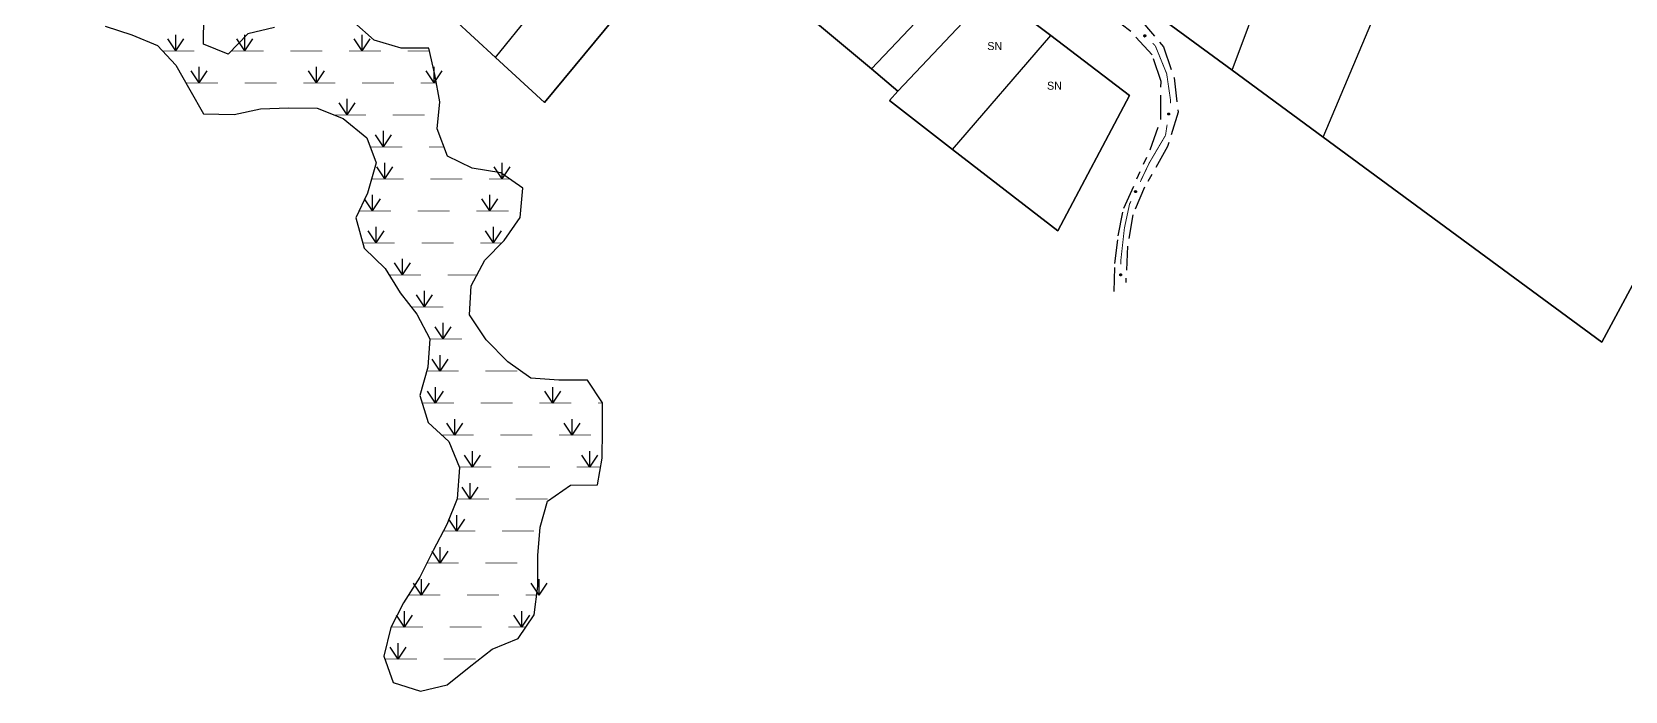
# Model space of a CAD drawing. Extents: x 204373 to 205952, y 4873300 to 4875179.
# Drawn here: x 205431 to 205729.6, y 4873698.6 to 4873822.2 of the extents above; entities that cross this region are included whole.
import ezdxf
from ezdxf.enums import TextEntityAlignment as Align

# ---------------------------------------------------------------- set-up
doc = ezdxf.new("R2010")
doc.units = 0
doc.header["$LTSCALE"] = 1.5
doc.header["$MEASUREMENT"] = 0
doc.linetypes.add('TRACO_00', pattern=[10, -10])
doc.linetypes.add('TRACO_25', pattern=[8, 3, -1, 1, -1, 1, -1])
for name, color, linetype in [('CD_MALHA_LOTES', 7, 'CONTINUOUS'), ('HD-ALAGADO-BREJO', 170, 'CONTINUOUS'), ('RU-QUADRA', 220, 'CONTINUOUS'), ('SV-EIXO-RUA-N-PAV', 6, 'CONTINUOUS'), ('SV-RUA-NAO-PAV', 7, 'CONTINUOUS'), ('Th_NmrPort', 1, 'CONTINUOUS')]:
    doc.layers.add(name, color=color, linetype=linetype)

# ---------------------------------------------------------------- blocks, each defined once
blk = doc.blocks.new('*X0')
at = {"layer": 'HD-ALAGADO-BREJO'}
for points in [[(205457.752386, 4873860.590736), (205456.252089, 4873862.840537)], [(205457.752386, 4873860.590736), (205457.75199, 4873863.590736)], [(205457.752386, 4873860.590736), (205459.252089, 4873862.840934)], [(205453.28351, 4873854.59059), (205451.783274, 4873856.840432)], [(205453.28351, 4873854.59059), (205453.283196, 4873857.59059)], [(205453.28351, 4873854.59059), (205454.783274, 4873856.840747)], [(205449.993644, 4873848.590494), (205448.493435, 4873850.840354)], [(205449.993644, 4873848.590494), (205449.993366, 4873851.590494)], [(205449.993644, 4873848.590494), (205451.493435, 4873850.840633)], [(205471.993644, 4873848.592535), (205470.493435, 4873850.842396)], [(205471.993644, 4873848.592535), (205471.993366, 4873851.592535)], [(205471.993644, 4873848.592535), (205473.493435, 4873850.842674)], [(205445.473765, 4873842.590393), (205443.973577, 4873844.840267)], [(205445.473765, 4873842.590393), (205445.473514, 4873845.590393)], [(205445.473765, 4873842.590393), (205446.973577, 4873844.840519)], [(205467.473765, 4873842.59224), (205465.973576, 4873844.842114)], [(205467.473765, 4873842.59224), (205467.473514, 4873845.59224)], [(205467.473765, 4873842.59224), (205468.973576, 4873844.842366)], [(205441.343721, 4873836.590318), (205439.843533, 4873838.840193)], [(205441.343721, 4873836.590318), (205441.343471, 4873839.590318)], [(205441.343721, 4873836.590318), (205442.843533, 4873838.840443)], [(205463.343721, 4873836.592154), (205461.843533, 4873838.842028)], [(205463.343721, 4873836.592154), (205463.343471, 4873839.592154)], [(205463.343721, 4873836.592154), (205464.843533, 4873838.842279)], [(205439.161181, 4873830.590267), (205437.66099, 4873832.840139)], [(205439.161181, 4873830.590267), (205439.160926, 4873833.590267)], [(205439.161181, 4873830.590267), (205440.66099, 4873832.840395)], [(205461.161181, 4873830.592141), (205459.66099, 4873832.842013)], [(205461.161181, 4873830.592141), (205461.160926, 4873833.592141)], [(205461.161181, 4873830.592141), (205462.66099, 4873832.842268)], [(205444.069982, 4873824.590312), (205442.569764, 4873826.840167)], [(205444.069982, 4873824.590312), (205444.069692, 4873827.590312)], [(205444.069982, 4873824.590312), (205445.569764, 4873826.840457)], [(205485.00813, 4873824.590915), (205483.507739, 4873826.840654)], [(205485.00813, 4873824.590915), (205485.007608, 4873827.590915)], [(205485.00813, 4873824.590915), (205486.507739, 4873826.841176)], [(205457.94978, 4873818.590518), (205456.449472, 4873820.840313)], [(205457.94978, 4873818.590518), (205457.94937, 4873821.590518)], [(205457.94978, 4873818.590518), (205459.449472, 4873820.840723)], [(205470.895097, 4873818.590491), (205469.39493, 4873820.84038)], [(205470.895097, 4873818.590491), (205470.894874, 4873821.590491)], [(205470.895097, 4873818.590491), (205472.39493, 4873820.840602)], [(205492.895097, 4873818.592121), (205491.39493, 4873820.84201)], [(205492.895097, 4873818.592121), (205492.894874, 4873821.592121)], [(205492.895097, 4873818.592121), (205494.39493, 4873820.842233)], [(205462.357959, 4873812.590352), (205460.85781, 4873814.840253)], [(205462.357959, 4873812.590352), (205462.357761, 4873815.590352)], [(205462.357959, 4873812.590352), (205463.85781, 4873814.840451)], [(205484.357959, 4873812.591805), (205482.85781, 4873814.841706)], [(205484.357959, 4873812.591805), (205484.357761, 4873815.591805)], [(205484.357959, 4873812.591805), (205485.85781, 4873814.841904)], [(205506.357959, 4873812.593257), (205504.85781, 4873814.843158)], [(205506.357959, 4873812.593257), (205506.357761, 4873815.593257)], [(205506.357959, 4873812.593257), (205507.85781, 4873814.843356)], [(205490.092359, 4873806.590685), (205488.59213, 4873808.840533)], [(205490.092359, 4873806.590685), (205490.092054, 4873809.590685)], [(205490.092359, 4873806.590685), (205491.59213, 4873808.840837)], [(205496.903918, 4873800.590769), (205495.403646, 4873802.840587)], [(205496.903918, 4873800.590769), (205496.903556, 4873803.590769)], [(205496.903918, 4873800.590769), (205498.403646, 4873802.84095)], [(205497.143147, 4873794.590657), (205495.642948, 4873796.840525)], [(205497.143147, 4873794.590657), (205497.142881, 4873797.590657)], [(205497.143147, 4873794.590657), (205498.642948, 4873796.84079)], [(205519.143147, 4873794.592605), (205517.642948, 4873796.842472)], [(205519.143147, 4873794.592605), (205519.142881, 4873797.592605)], [(205519.143147, 4873794.592605), (205520.642948, 4873796.842738)], [(205494.821663, 4873788.590585), (205493.321479, 4873790.840462)], [(205494.821663, 4873788.590585), (205494.821417, 4873791.590585)], [(205494.821663, 4873788.590585), (205496.321479, 4873790.840707)], [(205516.821663, 4873788.592386), (205515.321479, 4873790.842263)], [(205516.821663, 4873788.592386), (205516.821417, 4873791.592386)], [(205516.821663, 4873788.592386), (205518.321479, 4873790.842508)], [(205495.512786, 4873782.590574), (205494.012588, 4873784.840442)], [(205495.512786, 4873782.590574), (205495.512522, 4873785.590574)], [(205495.512786, 4873782.590574), (205497.012588, 4873784.840707)], [(205517.512786, 4873782.592514), (205516.012588, 4873784.842382)], [(205517.512786, 4873782.592514), (205517.512522, 4873785.592514)], [(205517.512786, 4873782.592514), (205519.012588, 4873784.842646)], [(205500.443848, 4873776.590647), (205498.943599, 4873778.840481)], [(205500.443848, 4873776.590647), (205500.443516, 4873779.590647)], [(205500.443848, 4873776.590647), (205501.943599, 4873778.840813)], [(205504.597534, 4873770.590717), (205503.097229, 4873772.840514)], [(205504.597534, 4873770.590717), (205504.597127, 4873773.590717)], [(205504.597534, 4873770.590717), (205506.097229, 4873772.84092)], [(205508.075654, 4873764.590727), (205506.575342, 4873766.840519)], [(205508.075654, 4873764.590727), (205508.075238, 4873767.590727)], [(205508.075654, 4873764.590727), (205509.575342, 4873766.840935)], [(205507.489908, 4873758.590609), (205505.989668, 4873760.840448)], [(205507.489908, 4873758.590609), (205507.489588, 4873761.590609)], [(205507.489908, 4873758.590609), (205508.989668, 4873760.840769)], [(205506.628564, 4873752.590494), (205505.12839, 4873754.840378)], [(205506.628564, 4873752.590494), (205506.628331, 4873755.590494)], [(205506.628564, 4873752.590494), (205508.12839, 4873754.84061)], [(205528.628564, 4873752.5922), (205527.12839, 4873754.842083)], [(205528.628564, 4873752.5922), (205528.628331, 4873755.5922)], [(205528.628564, 4873752.5922), (205530.12839, 4873754.842316)], [(205510.286124, 4873746.590509), (205508.785939, 4873748.840386)], [(205510.286124, 4873746.590509), (205510.285878, 4873749.590509)], [(205510.286124, 4873746.590509), (205511.785939, 4873748.840632)], [(205532.286124, 4873746.592314), (205530.785939, 4873748.842191)], [(205532.286124, 4873746.592314), (205532.285878, 4873749.592314)], [(205532.286124, 4873746.592314), (205533.785939, 4873748.842437)], [(205513.578602, 4873740.590522), (205512.078405, 4873742.840391)], [(205513.578602, 4873740.590522), (205513.578339, 4873743.590522)], [(205513.578602, 4873740.590522), (205515.078405, 4873742.840653)], [(205535.578602, 4873740.592446), (205534.078405, 4873742.842314)], [(205535.578602, 4873740.592446), (205535.578339, 4873743.592446)], [(205535.578602, 4873740.592446), (205537.078405, 4873742.842577)], [(205513.162193, 4873734.590534), (205511.661952, 4873736.840373)], [(205513.162193, 4873734.590534), (205513.161871, 4873737.590534)], [(205513.162193, 4873734.590534), (205514.661952, 4873736.840695)], [(205510.607147, 4873728.590472), (205509.106909, 4873730.840313)], [(205510.607147, 4873728.590472), (205510.60683, 4873731.590472)], [(205510.607147, 4873728.590472), (205512.106909, 4873730.840631)], [(205507.485554, 4873722.59039), (205505.985333, 4873724.840242)], [(205507.485554, 4873722.59039), (205507.485259, 4873725.59039)], [(205507.485554, 4873722.59039), (205508.985333, 4873724.840538)], [(205504.040792, 4873716.590305), (205502.540585, 4873718.840168)], [(205504.040792, 4873716.590305), (205504.040517, 4873719.590305)], [(205504.040792, 4873716.590305), (205505.540585, 4873718.840443)], [(205526.040792, 4873716.592322), (205524.540585, 4873718.842185)], [(205526.040792, 4873716.592322), (205526.040516, 4873719.592322)], [(205526.040792, 4873716.592322), (205527.540585, 4873718.84246)], [(205500.81544, 4873710.590235), (205499.315239, 4873712.8401)], [(205500.81544, 4873710.590235), (205500.815172, 4873713.590235)], [(205500.81544, 4873710.590235), (205502.315239, 4873712.840369)], [(205522.81544, 4873710.592206), (205521.315239, 4873712.842071)], [(205522.81544, 4873710.592206), (205522.815171, 4873713.592206)], [(205522.81544, 4873710.592206), (205524.315239, 4873712.84234)], [(205499.653889, 4873704.590233), (205498.153649, 4873706.840073)], [(205499.653889, 4873704.590233), (205499.653569, 4873707.590233)], [(205499.653889, 4873704.590233), (205501.153649, 4873706.840393)]]:
    blk.add_lwpolyline(points, dxfattribs=at)
at = {"layer": 'HD-ALAGADO-BREJO', "const_width": 0.13}
for points in [[(205455.252386, 4873860.590405), (205456.252386, 4873860.590537)], [(205456.252386, 4873860.590537), (205461.252386, 4873860.591198)], [(205466.252386, 4873860.591859), (205466.771185, 4873860.59052)], [(205450.78351, 4873854.590328), (205451.78351, 4873854.590432)], [(205451.78351, 4873854.590432), (205456.78351, 4873854.590956)], [(205461.78351, 4873854.59148), (205467.78351, 4873854.592109)], [(205447.493644, 4873848.590262), (205448.493644, 4873848.590354)], [(205448.493644, 4873848.590354), (205453.493644, 4873848.590818)], [(205458.493644, 4873848.591282), (205464.493644, 4873848.591839)], [(205469.493644, 4873848.592303), (205470.493644, 4873848.592396)], [(205470.493644, 4873848.592396), (205470.995467, 4873848.590497)], [(205442.973765, 4873842.590183), (205443.973765, 4873842.590267)], [(205443.973765, 4873842.590267), (205448.973765, 4873842.590687)], [(205453.973765, 4873842.591107), (205459.973765, 4873842.591611)], [(205464.973765, 4873842.592031), (205465.973765, 4873842.592115)], [(205465.973765, 4873842.592115), (205470.973765, 4873842.592534)], [(205438.843721, 4873836.590109), (205439.843721, 4873836.590193)], [(205439.843721, 4873836.590193), (205444.843721, 4873836.59061)], [(205449.843721, 4873836.591027), (205455.843721, 4873836.591528)], [(205460.843721, 4873836.591945), (205461.843721, 4873836.592028)], [(205461.843721, 4873836.592028), (205466.843721, 4873836.592446)], [(205436.661181, 4873830.590054), (205437.661181, 4873830.590139)], [(205437.661181, 4873830.590139), (205442.661181, 4873830.590565)], [(205447.661181, 4873830.590991), (205453.661181, 4873830.591502)], [(205458.661181, 4873830.591928), (205459.661181, 4873830.592013)], [(205459.661181, 4873830.592013), (205463.661181, 4873830.592354)], [(205463.661181, 4873830.592354), (205464.625197, 4873830.590334)], [(205441.569982, 4873824.59007), (205442.569982, 4873824.590167)], [(205442.569982, 4873824.590167), (205447.569982, 4873824.59065)], [(205452.569982, 4873824.591133), (205458.569982, 4873824.591713)], [(205482.50813, 4873824.59048), (205483.50813, 4873824.590654)], [(205483.50813, 4873824.590654), (205488.50813, 4873824.591524)], [(205455.44978, 4873818.590176), (205456.44978, 4873818.590313)], [(205456.44978, 4873818.590313), (205461.44978, 4873818.590997)], [(205468.395097, 4873818.590306), (205469.395097, 4873818.59038)], [(205469.395097, 4873818.59038), (205474.395097, 4873818.59075)], [(205479.395097, 4873818.591121), (205485.395097, 4873818.591566)], [(205490.395097, 4873818.591936), (205491.395097, 4873818.59201)], [(205491.395097, 4873818.59201), (205496.395097, 4873818.592381)], [(205501.395097, 4873818.592751), (205505.395097, 4873818.593048)], [(205505.395097, 4873818.593048), (205505.480084, 4873818.590676)], [(205459.857959, 4873812.590187), (205460.857959, 4873812.590253)], [(205460.857959, 4873812.590253), (205465.857959, 4873812.590583)], [(205470.857959, 4873812.590914), (205476.857959, 4873812.59131)], [(205481.857959, 4873812.59164), (205482.857959, 4873812.591706)], [(205482.857959, 4873812.591706), (205487.857959, 4873812.592036)], [(205492.857959, 4873812.592366), (205498.857959, 4873812.592762)], [(205503.857959, 4873812.593092), (205504.857959, 4873812.593158)], [(205504.857959, 4873812.593158), (205505.857959, 4873812.593224)], [(205505.857959, 4873812.593224), (205506.814898, 4873812.590657)], [(205487.592359, 4873806.590432), (205488.592359, 4873806.590533)], [(205488.592359, 4873806.590533), (205493.592359, 4873806.59104)], [(205498.592359, 4873806.591547), (205504.592359, 4873806.592156)], [(205494.403918, 4873800.590467), (205495.403918, 4873800.590587)], [(205495.403918, 4873800.590587), (205500.403918, 4873800.591191)], [(205505.403918, 4873800.591795), (205507.403918, 4873800.592036)], [(205507.403918, 4873800.592036), (205508.216586, 4873800.590605)], [(205494.643147, 4873794.590436), (205495.643147, 4873794.590525)], [(205495.643147, 4873794.590525), (205500.643147, 4873794.590967)], [(205505.643147, 4873794.59141), (205511.643147, 4873794.591941)], [(205516.643147, 4873794.592384), (205517.643147, 4873794.592472)], [(205517.643147, 4873794.592472), (205519.643147, 4873794.592649)], [(205519.643147, 4873794.592649), (205520.48984, 4873794.590695)], [(205492.321663, 4873788.59038), (205493.321663, 4873788.590462)], [(205493.321663, 4873788.590462), (205498.321663, 4873788.590871)], [(205503.321663, 4873788.59128), (205509.321663, 4873788.591772)], [(205514.321663, 4873788.592181), (205515.321663, 4873788.592263)], [(205515.321663, 4873788.592263), (205520.321663, 4873788.592672)], [(205493.012786, 4873782.590354), (205494.012786, 4873782.590442)], [(205494.012786, 4873782.590442), (205499.012786, 4873782.590883)], [(205504.012786, 4873782.591324), (205510.012786, 4873782.591853)], [(205515.012786, 4873782.592294), (205516.012786, 4873782.592382)], [(205516.012786, 4873782.592382), (205519.012786, 4873782.592646)], [(205519.012786, 4873782.592646), (205519.073104, 4873782.590614)], [(205497.943848, 4873776.59037), (205498.943848, 4873776.590481)], [(205498.943848, 4873776.590481), (205503.943848, 4873776.591035)], [(205508.943848, 4873776.591588), (205513.943848, 4873776.592142)], [(205513.943848, 4873776.592142), (205514.389081, 4873776.590535)], [(205502.097534, 4873770.590379), (205503.097534, 4873770.590514)], [(205503.097534, 4873770.590514), (205508.097534, 4873770.591191)], [(205505.575654, 4873764.59038), (205506.575654, 4873764.590519)], [(205506.575654, 4873764.590519), (205511.575654, 4873764.591212)], [(205504.989908, 4873758.590342), (205505.989908, 4873758.590449)], [(205505.989908, 4873758.590449), (205510.989908, 4873758.590983)], [(205515.989908, 4873758.591518), (205521.989908, 4873758.592159)], [(205504.128564, 4873752.5903), (205505.128564, 4873752.590378)], [(205505.128564, 4873752.590378), (205510.128564, 4873752.590765)], [(205515.128564, 4873752.591153), (205521.128564, 4873752.591618)], [(205526.128564, 4873752.592006), (205527.128564, 4873752.592083)], [(205527.128564, 4873752.592083), (205532.128564, 4873752.592471)], [(205537.128564, 4873752.592859), (205537.959963, 4873752.590638)], [(205507.786124, 4873746.590304), (205508.786124, 4873746.590386)], [(205508.786124, 4873746.590386), (205513.786124, 4873746.590796)], [(205518.786124, 4873746.591206), (205524.786124, 4873746.591699)], [(205529.786124, 4873746.592109), (205530.786124, 4873746.592191)], [(205530.786124, 4873746.592191), (205535.786124, 4873746.592601)], [(205511.078602, 4873740.590303), (205512.078602, 4873740.590391)], [(205512.078602, 4873740.590391), (205517.078602, 4873740.590828)], [(205522.078602, 4873740.591265), (205528.078602, 4873740.59179)], [(205533.078602, 4873740.592227), (205534.078602, 4873740.592314)], [(205534.078602, 4873740.592314), (205537.078602, 4873740.592577)], [(205537.078602, 4873740.592577), (205537.589104, 4873740.590569)], [(205510.662193, 4873734.590266), (205511.662193, 4873734.590374)], [(205511.662193, 4873734.590374), (205516.662193, 4873734.590909)], [(205521.662193, 4873734.591445), (205527.662193, 4873734.592088)], [(205508.107147, 4873728.590208), (205509.107147, 4873728.590313)], [(205509.107147, 4873728.590313), (205514.107147, 4873728.590842)], [(205519.107147, 4873728.59137), (205525.107147, 4873728.592005)], [(205504.985554, 4873722.590144), (205505.985554, 4873722.590242)], [(205505.985554, 4873722.590242), (205510.985554, 4873722.590735)], [(205515.985554, 4873722.591227), (205521.985554, 4873722.591818)], [(205501.540792, 4873716.590076), (205502.540792, 4873716.590168)], [(205502.540792, 4873716.590168), (205507.540792, 4873716.590626)], [(205512.540792, 4873716.591085), (205518.540792, 4873716.591635)], [(205523.540792, 4873716.592093), (205524.540792, 4873716.592185)], [(205524.540792, 4873716.592185), (205525.540792, 4873716.592277)], [(205525.540792, 4873716.592277), (205525.617153, 4873716.590317)], [(205498.31544, 4873710.590011), (205499.31544, 4873710.5901)], [(205499.31544, 4873710.5901), (205504.31544, 4873710.590548)], [(205509.31544, 4873710.590996), (205515.31544, 4873710.591534)], [(205520.31544, 4873710.591982), (205521.31544, 4873710.592071)], [(205521.31544, 4873710.592071), (205523.31544, 4873710.59225)], [(205523.31544, 4873710.59225), (205523.55092, 4873710.590263)], [(205497.153889, 4873704.589966), (205498.153889, 4873704.590073)], [(205498.153889, 4873704.590073), (205503.153889, 4873704.590607)], [(205508.153889, 4873704.59114), (205514.153889, 4873704.59178)]]:
    blk.add_lwpolyline(points, dxfattribs=at)

msp = doc.modelspace()

# ---------------------------------------------------------------- linework, layer by layer
at = {"layer": 'CD_MALHA_LOTES', "linetype": 'Continuous', "flags": 128}
for points in [[(205517.86994, 4873817.382235), (205537.948464, 4873842.144759), (205557.99882, 4873873.205725)], [(205673.046159, 4873802.391331), (205697.825653, 4873861.273346)], [(205655.971933, 4873814.955052), (205668.573031, 4873848.786956)], [(205555.213586, 4873842.914857), (205527.06771, 4873808.931135)], [(205655.971933, 4873814.955052), (205626.104253, 4873836.932575)], [(205588.347034, 4873815.224453), (205606.020479, 4873833.840356)], [(205593.321064, 4873811.067539), (205611.008498, 4873829.773491)], [(205611.008498, 4873829.773491), (205621.971876, 4873821.445133)], [(205588.347034, 4873815.224453), (205576.01978, 4873825.52663)], [(205517.86994, 4873817.382235), (205510.033294, 4873824.582707)], [(205603.539199, 4873800.137231), (205621.971876, 4873821.445133)], [(205621.971876, 4873821.445133), (205636.744709, 4873810.222914)], [(205527.06771, 4873808.931135), (205517.86994, 4873817.382235)], [(205753.904132, 4873817.174526), (205725.253057, 4873763.97595), (205673.046159, 4873802.391331)], [(205593.321064, 4873811.067539), (205588.347034, 4873815.224453)], [(205673.046159, 4873802.391331), (205655.971933, 4873814.955052)], [(205591.731182, 4873809.278922), (205593.321064, 4873811.067539)], [(205636.744709, 4873810.222914), (205623.30524, 4873784.83449)], [(205603.539199, 4873800.137231), (205591.731182, 4873809.278922)], [(205623.30524, 4873784.83449), (205603.539199, 4873800.137231)]]:
    msp.add_lwpolyline(points, dxfattribs=at)
at = {"layer": 'HD-ALAGADO-BREJO', "linetype": 'TRACO_00'}
for points in [[(205476.48, 4873822.99, 2.28082), (205471.44, 4873821.76, 2.28082), (205467.78, 4873817.95, 2.28082), (205463.12, 4873819.83, 2.28082), (205463.23, 4873825.16, 2.28082)], [(205444.74, 4873823.24, 2.28082), (205449.7, 4873821.57, 2.28082), (205454.5, 4873819.6, 2.28082), (205457.98, 4873815.9, 2.28082), (205460.59, 4873811.3, 2.28082), (205463.15, 4873806.81, 2.28082), (205468.88, 4873806.67, 2.28082), (205473.84, 4873807.7, 2.28082), (205479.05, 4873807.89, 2.28082), (205484.43, 4873807.88, 2.28082), (205489.31, 4873805.89, 2.28082), (205493.77, 4873802.32, 2.28082), (205495.5, 4873797.6, 2.28082), (205493.88, 4873791.91, 2.28082), (205491.73, 4873787.33, 2.28082), (205493.27, 4873781.64, 2.28082), (205497.2, 4873777.78, 2.28082), (205500.02, 4873773.27, 2.28082), (205503.16, 4873769.22, 2.28082), (205505.58, 4873764.65, 2.28082), (205505.19, 4873759.3, 2.28082), (205503.69, 4873753.98, 2.28082), (205505.29, 4873748.91, 2.28082), (205509.11, 4873745.36, 2.28082), (205511.12, 4873740.49, 2.28082), (205510.69, 4873734.66, 2.28082), (205508.76, 4873729.82, 2.28082), (205506.18, 4873724.96, 2.28082), (205503.67, 4873719.98, 2.28082), (205500.63, 4873715.14, 2.28082), (205498.29, 4873710.54, 2.28082), (205496.97, 4873705.12, 2.28082), (205498.67, 4873700.22, 2.28082), (205503.83, 4873698.59, 2.28082), (205508.82, 4873699.79, 2.28082), (205512.92, 4873703.08, 2.28082), (205517.26, 4873706.44, 2.28082), (205522.11, 4873708.46, 2.28082), (205525.12, 4873712.91, 2.28082), (205525.84, 4873718.24, 2.28082), (205525.8, 4873723.99, 2.28082), (205526.23, 4873729.35, 2.28082), (205527.62, 4873734.17, 2.28082), (205531.95, 4873737.19, 2.28082), (205537, 4873737.23, 2.28082), (205537.88, 4873742.25, 2.28082), (205537.94, 4873747.48, 2.28082), (205537.96, 4873752.6, 2.28082), (205535.1, 4873756.86, 2.28082), (205529.74, 4873756.89, 2.28082), (205524.49, 4873757.27, 2.28082), (205520.2, 4873760.34, 2.28082), (205516.14, 4873764.45, 2.28082), (205512.98, 4873769.15, 2.28082), (205513.3, 4873774.54, 2.28082), (205515.86, 4873779.36, 2.28082), (205519.53, 4873783.05, 2.28082), (205522.51, 4873787.35, 2.28082), (205522.98, 4873792.85, 2.28082), (205518.86, 4873795.73, 2.28082), (205513.52, 4873796.64, 2.28082), (205508.86, 4873798.85, 2.28082), (205506.96, 4873803.99, 2.28082), (205507.47, 4873809.06, 2.28082), (205506.52, 4873814.18, 2.28082), (205505.36, 4873819.1, 2.28082), (205500.2, 4873819.11, 2.28082), (205495.16, 4873820.61, 2.28082), (205491.35, 4873823.95, 2.28082)]]:
    msp.add_polyline3d(points, dxfattribs=at)
at = {"layer": 'RU-QUADRA', "linetype": 'Continuous', "flags": 128}
for points in [[(205510.033294, 4873824.582707), (205517.86994, 4873817.382235), (205527.06771, 4873808.931135), (205555.213586, 4873842.914857)], [(205626.104253, 4873836.932575), (205655.971933, 4873814.955052), (205673.046159, 4873802.391331), (205725.253057, 4873763.97595), (205753.904132, 4873817.174526)], [(205576.01978, 4873825.52663), (205588.347034, 4873815.224453), (205593.321064, 4873811.067539), (205591.731182, 4873809.278922), (205603.539199, 4873800.137231), (205623.30524, 4873784.83449), (205636.744709, 4873810.222914), (205621.971876, 4873821.445133), (205611.008498, 4873829.773491)]]:
    msp.add_lwpolyline(points, dxfattribs=at)
at = {"layer": 'SV-EIXO-RUA-N-PAV'}
for points in [[(205639.584518, 4873821.600361), (205639.633388, 4873821.602307), (205639.675787, 4873821.593987), (205639.709152, 4873821.576869), (205639.734692, 4873821.554054), (205639.758192, 4873821.527771), (205639.776038, 4873821.496045), (205639.788046, 4873821.456444), (205639.790342, 4873821.407435), (205639.778964, 4873821.364562), (205639.763932, 4873821.330952), (205639.741675, 4873821.302951), (205639.71576, 4873821.28055), (205639.682191, 4873821.263102), (205639.641942, 4873821.251326), (205639.592605, 4873821.250209), (205639.551094, 4873821.258651), (205639.519256, 4873821.276056), (205639.491247, 4873821.298609), (205639.467577, 4873821.32573), (205639.450239, 4873821.356974), (205639.438454, 4873821.397521), (205639.437998, 4873821.446231), (205639.445945, 4873821.487729), (205639.462898, 4873821.519803), (205639.485723, 4873821.546878), (205639.511798, 4873821.570769), (205639.542944, 4873821.590036), (205639.584518, 4873821.600361)], [(205644.215016, 4873806.884292), (205644.244641, 4873806.845376), (205644.262145, 4873806.805873), (205644.267261, 4873806.768723), (205644.263222, 4873806.734716), (205644.255171, 4873806.700391), (205644.239418, 4873806.667574), (205644.213867, 4873806.635024), (205644.175039, 4873806.605032), (205644.133393, 4873806.589761), (205644.097239, 4873806.582797), (205644.061536, 4873806.584967), (205644.028322, 4873806.593347), (205643.994775, 4873806.610837), (205643.962042, 4873806.637053), (205643.932829, 4873806.676826), (205643.915934, 4873806.715672), (205643.91193, 4873806.751735), (205643.914339, 4873806.787615), (205643.922978, 4873806.82256), (205643.938626, 4873806.854684), (205643.965081, 4873806.887594), (205644.00472, 4873806.915907), (205644.043271, 4873806.933199), (205644.079269, 4873806.93771), (205644.114539, 4873806.934542), (205644.149065, 4873806.926886), (205644.182712, 4873806.912425), (205644.215016, 4873806.884292)], [(205638.03057, 4873792.298307), (205638.047455, 4873792.252406), (205638.05258, 4873792.209503), (205638.046556, 4873792.17249), (205638.032704, 4873792.14117), (205638.014924, 4873792.110724), (205637.990226, 4873792.083984), (205637.95624, 4873792.060377), (205637.910314, 4873792.043116), (205637.866019, 4873792.040754), (205637.829415, 4873792.044718), (205637.795925, 4873792.057281), (205637.766638, 4873792.075049), (205637.73971, 4873792.101623), (205637.716123, 4873792.136298), (205637.699884, 4873792.182899), (205637.695148, 4873792.224994), (205637.701914, 4873792.260642), (205637.714758, 4873792.294231), (205637.733283, 4873792.325096), (205637.757678, 4873792.351205), (205637.792634, 4873792.374891), (205637.838841, 4873792.390309), (205637.880772, 4873792.395513), (205637.916505, 4873792.389248), (205637.949289, 4873792.375859), (205637.980042, 4873792.358397), (205638.007956, 4873792.334689), (205638.03057, 4873792.298307)], [(205635.179925, 4873776.75258), (205635.214211, 4873776.717702), (205635.236547, 4873776.680715), (205635.246296, 4873776.644504), (205635.246568, 4873776.610259), (205635.242901, 4873776.575193), (205635.231403, 4873776.540656), (205635.210151, 4873776.505149), (205635.175405, 4873776.47051), (205635.136011, 4873776.45012), (205635.101022, 4873776.438662), (205635.065329, 4873776.436322), (205635.031325, 4873776.440456), (205634.995844, 4873776.453585), (205634.960072, 4873776.475474), (205634.926086, 4873776.511255), (205634.904438, 4873776.547666), (205634.895927, 4873776.582939), (205634.893802, 4873776.618837), (205634.897976, 4873776.654591), (205634.909457, 4873776.688429), (205634.931561, 4873776.724406), (205634.967321, 4873776.757482), (205635.003391, 4873776.779488), (205635.038534, 4873776.788492), (205635.073923, 4873776.789788), (205635.109138, 4873776.786537), (205635.144337, 4873776.776425), (205635.179925, 4873776.75258)]]:
    msp.add_lwpolyline(points, close=True, dxfattribs=at)
for points in [[(205639.437998, 4873821.446231), (205639.682191, 4873821.263102)], [(205639.438454, 4873821.397521), (205639.641942, 4873821.251326)], [(205639.442064, 4873821.42034), (205639.659507, 4873821.25894)], [(205639.442855, 4873821.464759), (205639.694824, 4873821.274323)], [(205639.445945, 4873821.487729), (205639.71576, 4873821.28055)], [(205639.449978, 4873821.37518), (205639.611329, 4873821.255774)], [(205639.450239, 4873821.356974), (205639.592605, 4873821.250209)], [(205639.456408, 4873821.500818), (205639.726184, 4873821.293466)], [(205639.462492, 4873821.338824), (205639.566861, 4873821.258495)], [(205639.462898, 4873821.519803), (205639.741675, 4873821.302951)], [(205639.467577, 4873821.32573), (205639.551094, 4873821.258651)], [(205639.475897, 4873821.531239), (205639.749729, 4873821.316268)], [(205639.485723, 4873821.546878), (205639.763932, 4873821.330952)], [(205639.502261, 4873821.557009), (205639.769069, 4873821.352476)], [(205639.511798, 4873821.570769), (205639.778964, 4873821.364562)], [(205639.530703, 4873821.577042), (205639.781633, 4873821.389475)], [(205639.542944, 4873821.590036), (205639.790342, 4873821.407435)], [(205639.563102, 4873821.593316), (205639.785343, 4873821.433003)], [(205639.584518, 4873821.600361), (205639.788046, 4873821.456444)], [(205639.611181, 4873821.60034), (205639.77639, 4873821.481033)], [(205639.633388, 4873821.602307), (205639.776038, 4873821.496045)], [(205639.657578, 4873821.597669), (205639.760018, 4873821.51729)], [(205639.675787, 4873821.593987), (205639.758192, 4873821.527771)], [(205643.922978, 4873806.82256), (205643.915934, 4873806.715672)], [(205643.930787, 4873806.834236), (205643.924849, 4873806.702667)], [(205643.938626, 4873806.854684), (205643.932829, 4873806.676826)], [(205643.95339, 4873806.86534), (205643.948127, 4873806.66468)], [(205643.965081, 4873806.887594), (205643.962042, 4873806.637053)], [(205643.985844, 4873806.897726), (205643.978354, 4873806.627031)], [(205644.00472, 4873806.915907), (205643.994775, 4873806.610837)], [(205644.022683, 4873806.922556), (205644.011213, 4873806.606925)], [(205644.043271, 4873806.933199), (205644.028322, 4873806.593347)], [(205644.059994, 4873806.932136), (205644.044881, 4873806.592216)], [(205644.079269, 4873806.93771), (205644.061536, 4873806.584967)], [(205644.096092, 4873806.933621), (205644.077065, 4873806.586009)], [(205644.114539, 4873806.934542), (205644.097239, 4873806.582797)], [(205644.132324, 4873806.926806), (205644.117817, 4873806.590934)], [(205644.149065, 4873806.926886), (205644.133393, 4873806.589761)], [(205644.165047, 4873806.914999), (205644.155331, 4873806.601864)], [(205644.182712, 4873806.912425), (205644.175039, 4873806.605032)], [(205644.196961, 4873806.897794), (205644.193115, 4873806.623793)], [(205644.215016, 4873806.884292), (205644.213867, 4873806.635024)], [(205644.230292, 4873806.862439), (205644.227323, 4873806.658675)], [(205644.244641, 4873806.845376), (205644.239418, 4873806.667574)], [(205644.254717, 4873806.8229), (205644.247632, 4873806.692883)], [(205644.262145, 4873806.805873), (205644.255171, 4873806.700391)], [(205637.733283, 4873792.325096), (205637.695148, 4873792.224994)], [(205637.744177, 4873792.333962), (205637.699849, 4873792.209944)], [(205637.757678, 4873792.351205), (205637.699884, 4873792.182899)], [(205637.77492, 4873792.357054), (205637.710939, 4873792.166795)], [(205637.792634, 4873792.374891), (205637.716123, 4873792.136298)], [(205637.815457, 4873792.378476), (205637.728772, 4873792.121927)], [(205637.838841, 4873792.390309), (205637.73971, 4873792.101623)], [(205637.857965, 4873792.391387), (205637.754273, 4873792.093054)], [(205637.880772, 4873792.395513), (205637.766638, 4873792.075049)], [(205637.896445, 4873792.389584), (205637.782134, 4873792.069104)], [(205637.916505, 4873792.389248), (205637.795925, 4873792.057281)], [(205637.931385, 4873792.380398), (205637.811074, 4873792.053715)], [(205637.949289, 4873792.375859), (205637.829415, 4873792.044718)], [(205637.964016, 4873792.363239), (205637.851476, 4873792.046451)], [(205637.980042, 4873792.358397), (205637.866019, 4873792.040754)], [(205637.991827, 4873792.342339), (205637.890545, 4873792.045877)], [(205638.007956, 4873792.334689), (205637.910314, 4873792.043116)], [(205638.017278, 4873792.316517), (205637.933104, 4873792.055738)], [(205638.03057, 4873792.298307), (205637.95624, 4873792.060377)], [(205638.038751, 4873792.27293), (205637.976051, 4873792.079031)], [(205638.047455, 4873792.252406), (205637.990226, 4873792.083984)], [(205638.050482, 4873792.227961), (205638.005513, 4873792.105763)], [(205638.05258, 4873792.209503), (205638.014924, 4873792.110724)], [(205634.897976, 4873776.654591), (205634.904438, 4873776.547666)], [(205634.904253, 4873776.667157), (205634.914919, 4873776.535886)], [(205634.909457, 4873776.688429), (205634.926086, 4873776.511255)], [(205634.922763, 4873776.700858), (205634.942791, 4873776.501131)], [(205634.931561, 4873776.724406), (205634.960072, 4873776.475474)], [(205634.950883, 4873776.73707), (205634.977515, 4873776.467585)], [(205634.967321, 4873776.757482), (205634.995844, 4873776.453585)], [(205634.984305, 4873776.766338), (205635.012643, 4873776.451773)], [(205635.003391, 4873776.779488), (205635.031325, 4873776.440456)], [(205635.020115, 4873776.780538), (205635.047894, 4873776.441417)], [(205635.038534, 4873776.788492), (205635.065329, 4873776.436322)], [(205635.055738, 4873776.786552), (205635.080603, 4873776.439309)], [(205635.073923, 4873776.789788), (205635.101022, 4873776.438662)], [(205635.09254, 4873776.784351), (205635.120412, 4873776.449323)], [(205635.109138, 4873776.786537), (205635.136011, 4873776.45012)], [(205635.126489, 4873776.776755), (205635.156253, 4873776.464887)], [(205635.144337, 4873776.776425), (205635.175405, 4873776.47051)], [(205635.160314, 4873776.763703), (205635.190977, 4873776.491396)], [(205635.179925, 4873776.75258), (205635.210151, 4873776.505149)], [(205635.197829, 4873776.732823), (205635.220524, 4873776.530306)], [(205635.214211, 4873776.717702), (205635.231403, 4873776.540656)], [(205635.227035, 4873776.696672), (205635.236367, 4873776.566797)], [(205635.236547, 4873776.680715), (205635.242901, 4873776.575193)]]:
    msp.add_lwpolyline(points, dxfattribs=at)
at = {"layer": 'SV-EIXO-RUA-N-PAV', "const_width": 0.18}
for points in [[(205641.062867, 4873820.044094), (205641.558325, 4873819.57341)], [(205641.558325, 4873819.57341), (205643.567456, 4873814.651039)], [(205643.567456, 4873814.651039), (205643.699719, 4873814.326993)], [(205643.699719, 4873814.326993), (205644.370746, 4873809.725664)], [(205644.370746, 4873809.725664), (205644.449207, 4873809.187645)], [(205644.449207, 4873809.187645), (205644.381521, 4873808.736403)], [(205643.788159, 4873804.780657), (205643.491478, 4873802.802785)], [(205643.48558, 4873802.763461), (205640.96671, 4873798.490378)], [(205643.491478, 4873802.802785), (205643.48558, 4873802.763461)], [(205640.96671, 4873798.490378), (205640.487627, 4873797.677649)], [(205640.487627, 4873797.677649), (205638.73385, 4873794.01977)], [(205636.740187, 4873789.861559), (205635.820657, 4873785.570418)], [(205637.004532, 4873790.412908), (205636.740187, 4873789.861559)], [(205635.776559, 4873785.36463), (205635.137211, 4873779.6105)], [(205635.820657, 4873785.570418), (205635.776559, 4873785.36463)], [(205635.134141, 4873779.582864), (205635.112051, 4873778.610921)], [(205635.137211, 4873779.6105), (205635.134141, 4873779.582864)]]:
    msp.add_lwpolyline(points, dxfattribs=at)
at = {"layer": 'SV-RUA-NAO-PAV', "linetype": 'TRACO_25'}
for points in [[(205419.284204, 4874008.180324, 4.285534), (205443.804668, 4873987.602016, 4.137117), (205452.747296, 4873976.700432, 4.433952), (205460.137161, 4873966.724014, 4.458688), (205473.386707, 4873955.672234, 4.483424), (205480.365904, 4873950.442472, 4.483424), (205511.433276, 4873920.416731, 4.804995), (205541.038394, 4873894.837655, 4.607105), (205554.889137, 4873883.010764, 4.532897), (205560.424364, 4873878.48503, 4.532897), (205575.501378, 4873868.883336, 4.38448), (205600.321009, 4873852.555489, 4.112381), (205615.374624, 4873842.391098, 4.335007), (205638.48, 4873824.79, 3.97312), (205643.12, 4873819.36, 3.934216), (205645.1, 4873813.53, 3.836958), (205645.85, 4873807.13, 3.836958), (205643.86, 4873800.66, 3.788328), (205639.54, 4873793.04, 3.768877), (205637.35, 4873787.87, 3.768877), (205636.38, 4873782, 3.710521), (205636.02, 4873775.2, 3.69107)], [(205633.86, 4873773.48, 3.642441), (205634, 4873778.74, 3.652166), (205634.63, 4873783.92, 3.652166), (205635.66, 4873789.13, 3.69107), (205640.61, 4873800.07, 3.768877), (205642.62, 4873805.8, 3.759151), (205642.64, 4873812.85, 3.759151), (205640.96, 4873817.87, 4.021749), (205636.97, 4873822.24, 4.206541), (205619.882772, 4873835.167733, 4.112381), (205610.302239, 4873842.416103, 4.112381), (205583.81715, 4873860.757086, 4.112381), (205555.441429, 4873878.435231, 4.38448), (205548.653897, 4873883.961128, 4.483424), (205508.177365, 4873917.231993, 4.557633), (205477.942764, 4873946.950299, 4.409215), (205457.97591, 4873962.91728, 4.38448), (205449.598093, 4873973.258649, 4.359743), (205440.696661, 4873984.778148, 4.161853), (205427.017256, 4873996.101293, 4.236062)]]:
    msp.add_polyline3d(points, dxfattribs=at)

# ---------------------------------------------------------------- block references
at = {"layer": 'HD-ALAGADO-BREJO'}
msp.add_blockref('*X0', (0, 0), dxfattribs=at)

# ---------------------------------------------------------------- texts
at = {"layer": 'Th_NmrPort', "color": 1}
for p in [(205610.076748, 4873819.500173), (205621.267877, 4873812.059262)]:
    msp.add_text('SN', height=1.5, dxfattribs=at).set_placement(p, align=Align.MIDDLE_LEFT)

doc.saveas('drawing.dxf')
